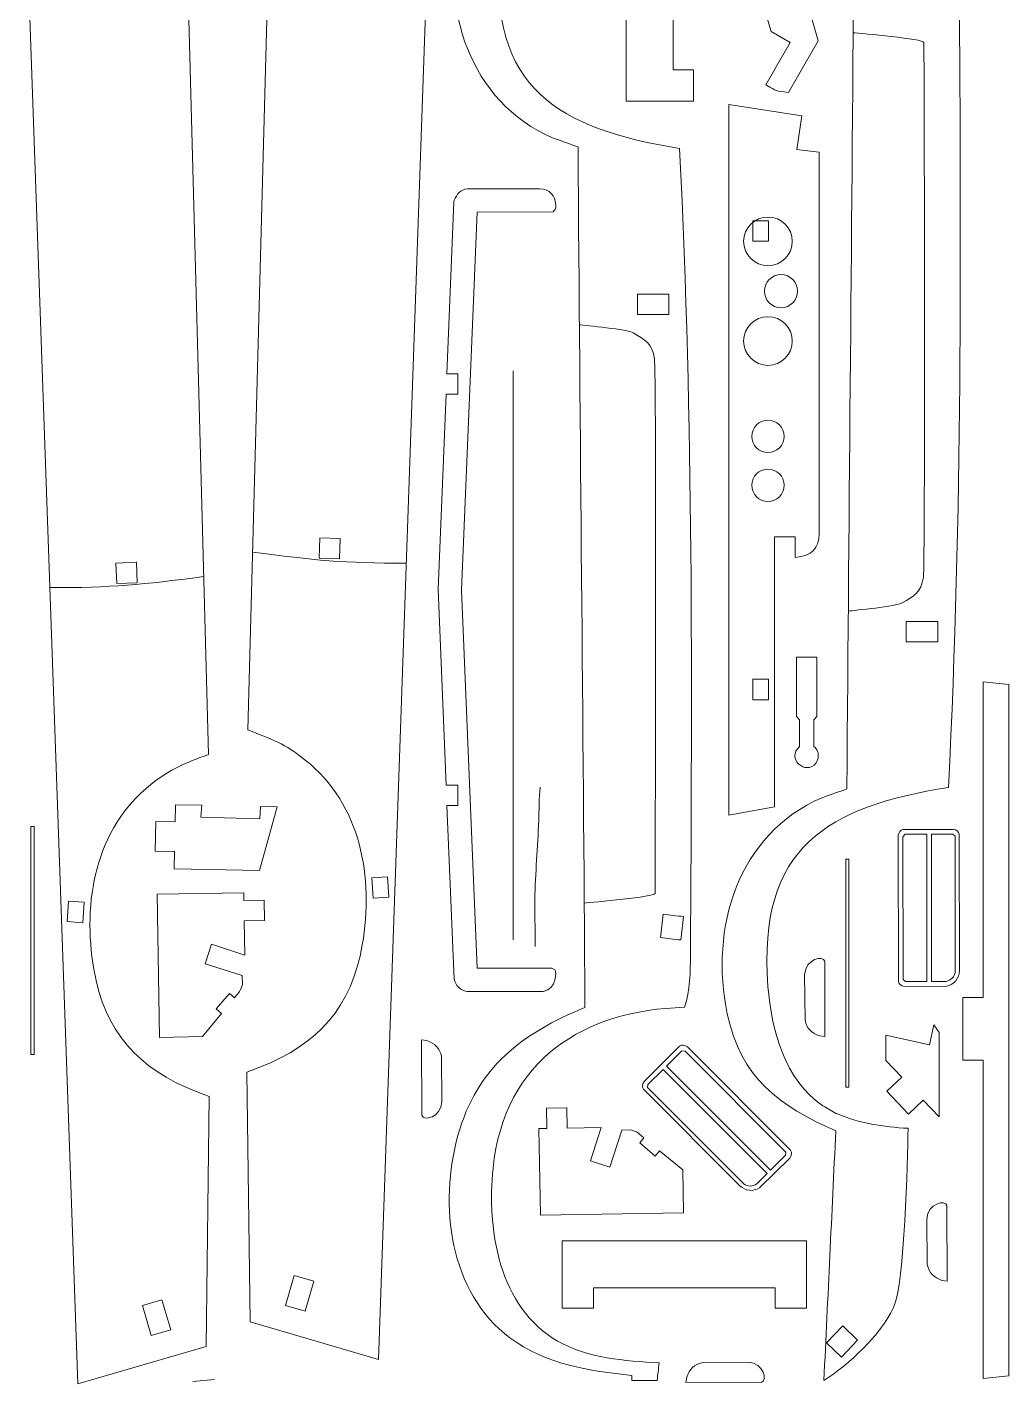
# Model space of a CAD drawing. Header units: centimetres. Extents: x -51 to 93, y -24 to 6.
# Drawn here: x -42.42 to -30.37, y -23.53 to -6.87 of the extents above; entities that cross this region are included whole.
import ezdxf

# ---------------------------------------------------------------- set-up
doc = ezdxf.new("R2010")
doc.units = ezdxf.units.CM
doc.header["$MEASUREMENT"] = 0
doc.layers.add('Camada 1', color=7, linetype='Continuous')

msp = doc.modelspace()

# ---------------------------------------------------------------- linework, layer by layer
at = {"layer": 'Camada 1', "color": 250, "lineweight": 9}
for points, knots in [([(-37.51003, -6.22313), (-37.51003, -6.22313), (-37.51841, -6.22284), (-37.51841, -6.22284), (-37.51841, -6.22284), (-37.50546, -5.51545), (-37.48921, -4.81267), (-37.48721, -4.10528), (-37.48721, -4.10528), (-37.48338, -2.74361), (-37.50509, -1.37851), (-37.49637, -0.0171), (-37.49637, -0.0171), (-37.49637, -0.0171), (-37.48872, 0.77817), (-37.48872, 0.77817), (-37.48872, 0.77817), (-37.93046, 0.62457), (-38.26043, 0.5185), (-38.72338, 0.43017), (-38.72338, 0.43017), (-38.96697, 0.38369), (-39.0777, 0.38463), (-39.28189, 0.26267), (-39.28189, 0.26267), (-39.5306, 0.11409), (-39.69273, -0.16956), (-39.83985, -0.40656), (-39.83985, -0.40656), (-39.42322, -0.46418), (-39.13835, -0.49786), (-38.7503, -0.68477), (-38.7503, -0.68477), (-37.85305, -1.11697), (-37.60163, -1.97198), (-37.71003, -2.90787), (-37.71003, -2.90787), (-37.82238, -3.87793), (-38.36156, -4.54586), (-39.27517, -4.88521), (-39.27517, -4.88521), (-39.27517, -4.88521), (-39.42646, -4.94058), (-39.42646, -4.94058), (-39.42646, -4.94058), (-39.42646, -4.94058), (-39.70821, -15.49917), (-39.70821, -15.49917), (-39.70821, -15.49917), (-39.41656, -15.61053), (-39.25353, -15.66843), (-39.00234, -15.86834), (-39.00234, -15.86834), (-38.31609, -16.41452), (-38.1607, -17.31157), (-38.30238, -18.13689), (-38.30238, -18.13689), (-38.43305, -18.89809), (-38.84555, -19.35961), (-39.55977, -19.6379), (-39.55977, -19.6379), (-39.55977, -19.6379), (-39.71856, -19.69883), (-39.71856, -19.69883), (-39.71856, -19.69883), (-39.71856, -19.69883), (-39.67932, -22.76459), (-39.67932, -22.76459), (-39.67932, -22.76459), (-39.67932, -22.76459), (-38.10375, -23.22509), (-38.10375, -23.22509), (-38.10375, -23.22509), (-38.10375, -23.22509), (-37.51003, -6.22313), (-37.51003, -6.22313)], [0, 0, 0, 0, 0.05, 0.05, 0.05, 0.05, 0.1, 0.1, 0.1, 0.1, 0.15, 0.15, 0.15, 0.15, 0.2, 0.2, 0.2, 0.2, 0.25, 0.25, 0.25, 0.25, 0.3, 0.3, 0.3, 0.3, 0.35, 0.35, 0.35, 0.35, 0.4, 0.4, 0.4, 0.4, 0.45, 0.45, 0.45, 0.45, 0.5, 0.5, 0.5, 0.5, 0.55, 0.55, 0.55, 0.55, 0.6, 0.6, 0.6, 0.6, 0.65, 0.65, 0.65, 0.65, 0.7, 0.7, 0.7, 0.7, 0.75, 0.75, 0.75, 0.75, 0.8, 0.8, 0.8, 0.8, 0.85, 0.85, 0.85, 0.85, 0.9, 0.9, 0.9, 0.9, 1, 1, 1, 1]), ([(-42.38941, -6.52314), (-42.38941, -6.52314), (-42.38099, -6.52285), (-42.38099, -6.52285), (-42.38099, -6.52285), (-42.39395, -5.81553), (-42.41022, -5.11261), (-42.41222, -4.40529), (-42.41222, -4.40529), (-42.41606, -3.04366), (-42.39432, -1.67853), (-42.40303, -0.31712), (-42.40303, -0.31712), (-42.40303, -0.31712), (-42.4107, 0.47816), (-42.4107, 0.47816), (-42.4107, 0.47816), (-41.96879, 0.32454), (-41.63917, 0.21854), (-41.17603, 0.13016), (-41.17603, 0.13016), (-40.9324, 0.08367), (-40.82177, 0.08464), (-40.61752, -0.03734), (-40.61752, -0.03734), (-40.36884, -0.18587), (-40.20666, -0.46964), (-40.05956, -0.70657), (-40.05956, -0.70657), (-40.47626, -0.7642), (-40.76098, -0.79783), (-41.14911, -0.98478), (-41.14911, -0.98478), (-42.0463, -1.41693), (-42.29784, -2.27204), (-42.18941, -3.20788), (-42.18941, -3.20788), (-42.07707, -4.1774), (-41.53753, -4.84619), (-40.62424, -5.18519), (-40.62424, -5.18519), (-40.62424, -5.18519), (-40.47294, -5.24059), (-40.47294, -5.24059), (-40.47294, -5.24059), (-40.47294, -5.24059), (-40.19119, -15.79919), (-40.19119, -15.79919), (-40.19119, -15.79919), (-40.48279, -15.91048), (-40.64597, -15.9685), (-40.89707, -16.16835), (-40.89707, -16.16835), (-41.58314, -16.71437), (-41.73891, -17.61174), (-41.59706, -18.4369), (-41.59706, -18.4369), (-41.46619, -19.1982), (-41.05403, -19.6595), (-40.33966, -19.93792), (-40.33966, -19.93792), (-40.33966, -19.93792), (-40.18085, -19.99884), (-40.18085, -19.99884), (-40.18085, -19.99884), (-40.18085, -19.99884), (-40.22009, -23.0646), (-40.22009, -23.0646), (-40.22009, -23.0646), (-40.22009, -23.0646), (-41.79569, -23.52507), (-41.79569, -23.52507), (-41.79569, -23.52507), (-41.79569, -23.52507), (-42.38941, -6.52314), (-42.38941, -6.52314)], [0, 0, 0, 0, 0.05, 0.05, 0.05, 0.05, 0.1, 0.1, 0.1, 0.1, 0.15, 0.15, 0.15, 0.15, 0.2, 0.2, 0.2, 0.2, 0.25, 0.25, 0.25, 0.25, 0.3, 0.3, 0.3, 0.3, 0.35, 0.35, 0.35, 0.35, 0.4, 0.4, 0.4, 0.4, 0.45, 0.45, 0.45, 0.45, 0.5, 0.5, 0.5, 0.5, 0.55, 0.55, 0.55, 0.55, 0.6, 0.6, 0.6, 0.6, 0.65, 0.65, 0.65, 0.65, 0.7, 0.7, 0.7, 0.7, 0.75, 0.75, 0.75, 0.75, 0.8, 0.8, 0.8, 0.8, 0.85, 0.85, 0.85, 0.85, 0.9, 0.9, 0.9, 0.9, 1, 1, 1, 1]), ([(-35.56996, -18.90558), (-36.33965, -19.22193), (-36.89419, -19.63463), (-37.12878, -20.47522), (-37.12878, -20.47522), (-37.36468, -21.3205), (-37.23762, -22.40604), (-36.49072, -22.96046), (-36.49072, -22.96046), (-36.05605, -23.28312), (-35.5167, -23.3696), (-34.9931, -23.421), (-34.9931, -23.421), (-34.9931, -23.44187), (-34.9931, -23.46274), (-34.9931, -23.48362), (-34.9931, -23.48362), (-34.89031, -23.48362), (-34.78752, -23.48362), (-34.68472, -23.48362), (-34.68472, -23.48362), (-34.67623, -23.41149), (-34.66774, -23.33937), (-34.65925, -23.26725), (-34.65925, -23.26725), (-35.08352, -23.24057), (-35.52686, -23.21615), (-35.90601, -22.99921), (-35.90601, -22.99921), (-36.62524, -22.5877), (-36.77493, -21.63374), (-36.69779, -20.87661), (-36.69779, -20.87661), (-36.56187, -19.5426), (-35.57543, -18.93564), (-34.35022, -18.90374), (-34.35022, -18.90374), (-34.27507, -18.69516), (-34.27649, -18.47494), (-34.27529, -18.25584), (-34.27529, -18.25584), (-34.25643, -14.82078), (-34.23674, -11.814), (-34.40831, -8.36224), (-34.40831, -8.36224), (-35.88187, -8.12301), (-36.75711, -7.64542), (-36.62405, -5.91851), (-36.62405, -5.91851), (-36.58263, -5.38091), (-36.4183, -4.77439), (-35.9489, -4.45243), (-35.9489, -4.45243), (-35.89301, -4.42031), (-35.83712, -4.38819), (-35.78123, -4.35607), (-35.78123, -4.35607), (-35.78116, -4.35748), (-35.78109, -4.35888), (-35.78102, -4.36029), (-35.78102, -4.36029), (-35.50307, -4.23647), (-35.20618, -4.19518), (-34.90474, -4.17792), (-34.90474, -4.17792), (-34.9116, -3.7817), (-34.94287, -2.2775), (-35.0835, -1.97907), (-35.0835, -1.97907), (-35.24524, -1.63582), (-35.62335, -1.28594), (-35.93788, -1.08274), (-35.93788, -1.08274), (-35.88754, -2.10355), (-35.84019, -3.12451), (-35.79165, -4.14541), (-35.79165, -4.14541), (-36.48895, -4.45273), (-36.95952, -4.79862), (-37.12351, -5.58414), (-37.12351, -5.58414), (-37.34219, -6.63162), (-36.99792, -7.78562), (-35.96065, -8.23557), (-35.96065, -8.23557), (-35.8589, -8.27141), (-35.75716, -8.30725), (-35.65541, -8.34308), (-35.65541, -8.34308), (-35.63092, -11.86395), (-35.59204, -15.3847), (-35.56996, -18.90558)], [0, 0, 0, 0, 0.04166667, 0.04166667, 0.04166667, 0.04166667, 0.08333333, 0.08333333, 0.08333333, 0.08333333, 0.125, 0.125, 0.125, 0.125, 0.16666667, 0.16666667, 0.16666667, 0.16666667, 0.20833333, 0.20833333, 0.20833333, 0.20833333, 0.25, 0.25, 0.25, 0.25, 0.29166667, 0.29166667, 0.29166667, 0.29166667, 0.33333333, 0.33333333, 0.33333333, 0.33333333, 0.375, 0.375, 0.375, 0.375, 0.41666667, 0.41666667, 0.41666667, 0.41666667, 0.45833333, 0.45833333, 0.45833333, 0.45833333, 0.5, 0.5, 0.5, 0.5, 0.54166667, 0.54166667, 0.54166667, 0.54166667, 0.58333333, 0.58333333, 0.58333333, 0.58333333, 0.625, 0.625, 0.625, 0.625, 0.66666667, 0.66666667, 0.66666667, 0.66666667, 0.70833333, 0.70833333, 0.70833333, 0.70833333, 0.75, 0.75, 0.75, 0.75, 0.79166667, 0.79166667, 0.79166667, 0.79166667, 0.83333333, 0.83333333, 0.83333333, 0.83333333, 0.875, 0.875, 0.875, 0.875, 0.91666667, 0.91666667, 0.91666667, 0.91666667, 1, 1, 1, 1]), ([(-32.26996, -5.66078), (-33.03965, -5.34443), (-33.59419, -4.93173), (-33.82878, -4.09114), (-33.82878, -4.09114), (-34.06468, -3.24586), (-33.93762, -2.16032), (-33.19072, -1.6059), (-33.19072, -1.6059), (-32.75605, -1.28324), (-32.2167, -1.19676), (-31.6931, -1.14536), (-31.6931, -1.14536), (-31.6931, -1.12449), (-31.6931, -1.10362), (-31.6931, -1.08274), (-31.6931, -1.08274), (-31.59031, -1.08274), (-31.48752, -1.08274), (-31.38472, -1.08274), (-31.38472, -1.08274), (-31.37623, -1.15487), (-31.36774, -1.22699), (-31.35925, -1.29911), (-31.35925, -1.29911), (-31.78352, -1.32579), (-32.22686, -1.35021), (-32.60601, -1.56715), (-32.60601, -1.56715), (-33.32524, -1.97866), (-33.47493, -2.93262), (-33.39779, -3.68975), (-33.39779, -3.68975), (-33.26187, -5.02376), (-32.27543, -5.63072), (-31.05022, -5.66262), (-31.05022, -5.66262), (-30.97507, -5.8712), (-30.97649, -6.09142), (-30.97529, -6.31052), (-30.97529, -6.31052), (-30.95643, -9.74558), (-30.93674, -12.75236), (-31.10831, -16.20412), (-31.10831, -16.20412), (-32.58187, -16.44335), (-33.45711, -16.92094), (-33.32405, -18.64785), (-33.32405, -18.64785), (-33.28263, -19.18545), (-33.1183, -19.79197), (-32.6489, -20.11393), (-32.6489, -20.11393), (-32.59301, -20.14605), (-32.53712, -20.17817), (-32.48123, -20.21029), (-32.48123, -20.21029), (-32.48116, -20.20888), (-32.48109, -20.20748), (-32.48102, -20.20607), (-32.48102, -20.20607), (-32.20307, -20.32989), (-31.90618, -20.37118), (-31.60474, -20.38844), (-31.60474, -20.38844), (-31.6116, -20.78466), (-31.64287, -22.28886), (-31.7835, -22.58729), (-31.7835, -22.58729), (-31.94524, -22.93054), (-32.32335, -23.28042), (-32.63788, -23.48362), (-32.63788, -23.48362), (-32.58754, -22.46281), (-32.54019, -21.44185), (-32.49165, -20.42095), (-32.49165, -20.42095), (-33.18895, -20.11363), (-33.65952, -19.76774), (-33.82351, -18.98222), (-33.82351, -18.98222), (-34.04219, -17.93474), (-33.69792, -16.78074), (-32.66065, -16.33079), (-32.66065, -16.33079), (-32.5589, -16.29495), (-32.45716, -16.25911), (-32.35541, -16.22328), (-32.35541, -16.22328), (-32.33092, -12.70241), (-32.29204, -9.18166), (-32.26996, -5.66078)], [0, 0, 0, 0, 0.04166667, 0.04166667, 0.04166667, 0.04166667, 0.08333333, 0.08333333, 0.08333333, 0.08333333, 0.125, 0.125, 0.125, 0.125, 0.16666667, 0.16666667, 0.16666667, 0.16666667, 0.20833333, 0.20833333, 0.20833333, 0.20833333, 0.25, 0.25, 0.25, 0.25, 0.29166667, 0.29166667, 0.29166667, 0.29166667, 0.33333333, 0.33333333, 0.33333333, 0.33333333, 0.375, 0.375, 0.375, 0.375, 0.41666667, 0.41666667, 0.41666667, 0.41666667, 0.45833333, 0.45833333, 0.45833333, 0.45833333, 0.5, 0.5, 0.5, 0.5, 0.54166667, 0.54166667, 0.54166667, 0.54166667, 0.58333333, 0.58333333, 0.58333333, 0.58333333, 0.625, 0.625, 0.625, 0.625, 0.66666667, 0.66666667, 0.66666667, 0.66666667, 0.70833333, 0.70833333, 0.70833333, 0.70833333, 0.75, 0.75, 0.75, 0.75, 0.79166667, 0.79166667, 0.79166667, 0.79166667, 0.83333333, 0.83333333, 0.83333333, 0.83333333, 0.875, 0.875, 0.875, 0.875, 0.91666667, 0.91666667, 0.91666667, 0.91666667, 1, 1, 1, 1]), ([(-34.23611, -5.16742), (-34.23611, -5.16742), (-34.23611, -4.78267), (-34.23611, -4.78267), (-34.23611, -4.78267), (-34.23611, -4.78267), (-35.06331, -4.78267), (-35.06331, -4.78267), (-35.06331, -4.78267), (-35.06331, -4.78267), (-35.06331, -7.7837), (-35.06331, -7.7837), (-35.06331, -7.7837), (-35.06331, -7.7837), (-34.23611, -7.7837), (-34.23611, -7.7837), (-34.23611, -7.7837), (-34.23611, -7.7837), (-34.23611, -7.39895), (-34.23611, -7.39895), (-34.23611, -7.39895), (-34.23611, -7.39895), (-34.4862, -7.39895), (-34.4862, -7.39895), (-34.4862, -7.39895), (-34.4862, -7.39895), (-34.4862, -5.16742), (-34.4862, -5.16742), (-34.4862, -5.16742), (-34.4862, -5.16742), (-34.23611, -5.16742), (-34.23611, -5.16742)], [0, 0, 0, 0, 0.11111111, 0.11111111, 0.11111111, 0.11111111, 0.22222222, 0.22222222, 0.22222222, 0.22222222, 0.33333333, 0.33333333, 0.33333333, 0.33333333, 0.44444444, 0.44444444, 0.44444444, 0.44444444, 0.55555556, 0.55555556, 0.55555556, 0.55555556, 0.66666667, 0.66666667, 0.66666667, 0.66666667, 0.77777778, 0.77777778, 0.77777778, 0.77777778, 1, 1, 1, 1]), ([(-33.28679, -6.92844), (-33.28679, -6.92844), (-33.47814, -6.28817), (-33.47814, -6.28817), (-33.47814, -6.28817), (-33.47814, -6.28817), (-33.71774, -6.35978), (-33.71774, -6.35978), (-33.71774, -6.35978), (-33.71774, -6.35978), (-33.82792, -5.99113), (-33.82792, -5.99113), (-33.82792, -5.99113), (-33.82792, -5.99113), (-33.58828, -5.91954), (-33.58828, -5.91954), (-33.58828, -5.91954), (-33.58828, -5.91954), (-33.6947, -5.5635), (-33.6947, -5.5635), (-33.6947, -5.5635), (-33.6947, -5.5635), (-33.01998, -5.95306), (-33.01998, -5.95306), (-33.01998, -5.95306), (-33.01998, -5.95306), (-32.7068, -7.0435), (-32.7068, -7.0435), (-32.7068, -7.0435), (-32.7068, -7.0435), (-33.07094, -7.67418), (-33.07094, -7.67418), (-33.07094, -7.67418), (-33.24467, -7.65194), (-33.20278, -7.66734), (-33.35005, -7.58051), (-33.35005, -7.58051), (-33.35005, -7.58051), (-33.05187, -7.06405), (-33.05187, -7.06405), (-33.05187, -7.06405), (-33.05187, -7.06405), (-33.28679, -6.92844), (-33.28679, -6.92844)], [0, 0, 0, 0, 0.08333333, 0.08333333, 0.08333333, 0.08333333, 0.16666667, 0.16666667, 0.16666667, 0.16666667, 0.25, 0.25, 0.25, 0.25, 0.33333333, 0.33333333, 0.33333333, 0.33333333, 0.41666667, 0.41666667, 0.41666667, 0.41666667, 0.5, 0.5, 0.5, 0.5, 0.58333333, 0.58333333, 0.58333333, 0.58333333, 0.66666667, 0.66666667, 0.66666667, 0.66666667, 0.75, 0.75, 0.75, 0.75, 0.83333333, 0.83333333, 0.83333333, 0.83333333, 1, 1, 1, 1]), ([(-32.9067, -7.96143), (-32.9067, -7.96143), (-33.80254, -7.82237), (-33.80254, -7.82237), (-33.80254, -7.82237), (-33.80254, -7.82237), (-33.80254, -16.544), (-33.80254, -16.544), (-33.80254, -16.544), (-33.80254, -16.544), (-33.24182, -16.44466), (-33.24182, -16.44466), (-33.24182, -16.44466), (-33.24182, -16.44466), (-33.24182, -13.12848), (-33.24182, -13.12848), (-33.24182, -13.12848), (-33.24182, -13.12848), (-32.98882, -13.12848), (-32.98882, -13.12848), (-32.98882, -13.12848), (-32.98882, -13.12848), (-32.98882, -13.38148), (-32.98882, -13.38148), (-32.98882, -13.38148), (-32.78393, -13.36804), (-32.69689, -13.26573), (-32.69689, -13.08956), (-32.69689, -13.08956), (-32.69689, -13.08956), (-32.69689, -8.40852), (-32.69689, -8.40852), (-32.69689, -8.40852), (-32.78862, -8.39821), (-32.87968, -8.38916), (-32.9709, -8.375), (-32.9709, -8.375), (-32.9709, -8.375), (-32.9067, -7.96143), (-32.9067, -7.96143)], [0, 0, 0, 0, 0.09090909, 0.09090909, 0.09090909, 0.09090909, 0.18181818, 0.18181818, 0.18181818, 0.18181818, 0.27272727, 0.27272727, 0.27272727, 0.27272727, 0.36363636, 0.36363636, 0.36363636, 0.36363636, 0.45454545, 0.45454545, 0.45454545, 0.45454545, 0.54545455, 0.54545455, 0.54545455, 0.54545455, 0.63636364, 0.63636364, 0.63636364, 0.63636364, 0.72727273, 0.72727273, 0.72727273, 0.72727273, 0.81818182, 0.81818182, 0.81818182, 0.81818182, 1, 1, 1, 1]), ([(-37.17374, -8.99871), (-37.17374, -8.99871), (-37.17865, -9.02341), (-37.17865, -9.02341), (-37.17865, -9.02341), (-37.17865, -9.02341), (-37.26436, -11.12936), (-37.26436, -11.12936), (-37.26436, -11.12936), (-37.26436, -11.12936), (-37.13024, -11.12936), (-37.13024, -11.12936), (-37.13024, -11.12936), (-37.13024, -11.12936), (-37.13024, -11.37945), (-37.13024, -11.37945), (-37.13024, -11.37945), (-37.13024, -11.37945), (-37.27451, -11.37945), (-37.27451, -11.37945), (-37.27451, -11.37945), (-37.27451, -11.37945), (-37.37185, -13.77145), (-37.37185, -13.77145), (-37.37185, -13.77145), (-37.37185, -13.77145), (-37.27451, -16.17609), (-37.27451, -16.17609), (-37.27451, -16.17609), (-37.27451, -16.17609), (-37.13024, -16.17609), (-37.13024, -16.17609), (-37.13024, -16.17609), (-37.13024, -16.17609), (-37.13024, -16.42621), (-37.13024, -16.42621), (-37.13024, -16.42621), (-37.13024, -16.42621), (-37.26438, -16.42621), (-37.26438, -16.42621), (-37.26438, -16.42621), (-37.26438, -16.42621), (-37.17591, -18.55626), (-37.17591, -18.55626), (-37.17591, -18.55626), (-37.15935, -18.63526), (-37.09274, -18.7043), (-37.01304, -18.71023), (-37.01304, -18.71023), (-37.01304, -18.71023), (-36.08191, -18.70795), (-36.08191, -18.70795), (-36.08191, -18.70795), (-35.9163, -18.67496), (-35.91369, -18.46755), (-35.93983, -18.44214), (-35.93983, -18.44214), (-35.93983, -18.44214), (-35.97797, -18.42332), (-35.97797, -18.42332), (-35.97797, -18.42332), (-35.97797, -18.42332), (-36.89173, -18.42332), (-36.89173, -18.42332), (-36.89173, -18.42332), (-36.89173, -18.42332), (-37.08411, -13.784), (-37.08411, -13.784), (-37.08411, -13.784), (-37.08411, -13.784), (-36.89173, -9.14469), (-36.89173, -9.14469), (-36.89173, -9.14469), (-36.89173, -9.14469), (-35.95957, -9.14101), (-35.95957, -9.14101), (-35.95957, -9.14101), (-35.93012, -9.10265), (-35.92629, -9.10885), (-35.92938, -9.05493), (-35.92938, -9.05493), (-35.93594, -8.94089), (-36.00401, -8.86091), (-36.12227, -8.85612), (-36.12227, -8.85612), (-36.12227, -8.85612), (-37.01304, -8.85778), (-37.01304, -8.85778), (-37.01304, -8.85778), (-37.0979, -8.8665), (-37.14466, -8.92594), (-37.17374, -8.99871)], [0, 0, 0, 0, 0.04166667, 0.04166667, 0.04166667, 0.04166667, 0.08333333, 0.08333333, 0.08333333, 0.08333333, 0.125, 0.125, 0.125, 0.125, 0.16666667, 0.16666667, 0.16666667, 0.16666667, 0.20833333, 0.20833333, 0.20833333, 0.20833333, 0.25, 0.25, 0.25, 0.25, 0.29166667, 0.29166667, 0.29166667, 0.29166667, 0.33333333, 0.33333333, 0.33333333, 0.33333333, 0.375, 0.375, 0.375, 0.375, 0.41666667, 0.41666667, 0.41666667, 0.41666667, 0.45833333, 0.45833333, 0.45833333, 0.45833333, 0.5, 0.5, 0.5, 0.5, 0.54166667, 0.54166667, 0.54166667, 0.54166667, 0.58333333, 0.58333333, 0.58333333, 0.58333333, 0.625, 0.625, 0.625, 0.625, 0.66666667, 0.66666667, 0.66666667, 0.66666667, 0.70833333, 0.70833333, 0.70833333, 0.70833333, 0.75, 0.75, 0.75, 0.75, 0.79166667, 0.79166667, 0.79166667, 0.79166667, 0.83333333, 0.83333333, 0.83333333, 0.83333333, 0.875, 0.875, 0.875, 0.875, 0.91666667, 0.91666667, 0.91666667, 0.91666667, 1, 1, 1, 1]), ([(-33.31583, -9.5021), (-33.31583, -9.5021), (-33.51045, -9.5021), (-33.51045, -9.5021), (-33.51045, -9.5021), (-33.51045, -9.5021), (-33.51045, -9.2491), (-33.51045, -9.2491), (-33.51045, -9.2491), (-33.51045, -9.2491), (-33.31583, -9.2491), (-33.31583, -9.2491), (-33.31583, -9.2491), (-33.31583, -9.2491), (-33.31583, -9.5021), (-33.31583, -9.5021)], [0, 0, 0, 0, 0.2, 0.2, 0.2, 0.2, 0.4, 0.4, 0.4, 0.4, 0.6, 0.6, 0.6, 0.6, 1, 1, 1, 1]), ([(-34.53958, -10.14938), (-34.53958, -10.14938), (-34.53958, -10.39948), (-34.53958, -10.39948), (-34.53958, -10.39948), (-34.53958, -10.39948), (-34.9264, -10.39948), (-34.9264, -10.39948), (-34.9264, -10.39948), (-34.9264, -10.39948), (-34.9264, -10.14938), (-34.9264, -10.14938), (-34.9264, -10.14938), (-34.9264, -10.14938), (-34.53958, -10.14938), (-34.53958, -10.14938)], [0, 0, 0, 0, 0.2, 0.2, 0.2, 0.2, 0.4, 0.4, 0.4, 0.4, 0.6, 0.6, 0.6, 0.6, 1, 1, 1, 1]), ([(-38.57372, -13.15069), (-38.57372, -13.15069), (-38.58244, -13.40063), (-38.58244, -13.40063), (-38.58244, -13.40063), (-38.58244, -13.40063), (-38.83235, -13.3919), (-38.83235, -13.3919), (-38.83235, -13.3919), (-38.83235, -13.3919), (-38.82362, -13.14196), (-38.82362, -13.14196), (-38.82362, -13.14196), (-38.82362, -13.14196), (-38.57372, -13.15069), (-38.57372, -13.15069)], [0, 0, 0, 0, 0.2, 0.2, 0.2, 0.2, 0.4, 0.4, 0.4, 0.4, 0.6, 0.6, 0.6, 0.6, 1, 1, 1, 1]), ([(-41.32572, -13.4507), (-41.32572, -13.4507), (-41.317, -13.70064), (-41.317, -13.70064), (-41.317, -13.70064), (-41.317, -13.70064), (-41.06706, -13.69191), (-41.06706, -13.69191), (-41.06706, -13.69191), (-41.06706, -13.69191), (-41.07579, -13.44197), (-41.07579, -13.44197), (-41.07579, -13.44197), (-41.07579, -13.44197), (-41.32572, -13.4507), (-41.32572, -13.4507)], [0, 0, 0, 0, 0.2, 0.2, 0.2, 0.2, 0.4, 0.4, 0.4, 0.4, 0.6, 0.6, 0.6, 0.6, 1, 1, 1, 1]), ([(-31.23958, -14.41698), (-31.23958, -14.41698), (-31.23958, -14.16688), (-31.23958, -14.16688), (-31.23958, -14.16688), (-31.23958, -14.16688), (-31.6264, -14.16688), (-31.6264, -14.16688), (-31.6264, -14.16688), (-31.6264, -14.16688), (-31.6264, -14.41698), (-31.6264, -14.41698), (-31.6264, -14.41698), (-31.6264, -14.41698), (-31.23958, -14.41698), (-31.23958, -14.41698)], [0, 0, 0, 0, 0.2, 0.2, 0.2, 0.2, 0.4, 0.4, 0.4, 0.4, 0.6, 0.6, 0.6, 0.6, 1, 1, 1, 1]), ([(-32.74655, -15.71433), (-32.74655, -15.71433), (-32.76201, -15.70249), (-32.76201, -15.70249), (-32.76201, -15.70249), (-32.76201, -15.70249), (-32.76201, -15.37391), (-32.76201, -15.37391), (-32.76201, -15.37391), (-32.76201, -15.37391), (-32.72353, -15.33543), (-32.72353, -15.33543), (-32.72353, -15.33543), (-32.72353, -15.33543), (-32.72353, -14.60441), (-32.72353, -14.60441), (-32.72353, -14.60441), (-32.72353, -14.60441), (-32.97362, -14.60441), (-32.97362, -14.60441), (-32.97362, -14.60441), (-32.97362, -14.60441), (-32.97362, -15.33543), (-32.97362, -15.33543), (-32.97362, -15.33543), (-32.97362, -15.33543), (-32.93514, -15.37391), (-32.93514, -15.37391), (-32.93514, -15.37391), (-32.93514, -15.37391), (-32.93514, -15.70249), (-32.93514, -15.70249), (-32.93514, -15.70249), (-33.10751, -15.84758), (-32.85651, -16.06803), (-32.7344, -15.90361), (-32.7344, -15.90361), (-32.7017, -15.85958), (-32.69537, -15.78913), (-32.72364, -15.74422), (-32.72364, -15.74422), (-32.72364, -15.74422), (-32.74655, -15.71433), (-32.74655, -15.71433)], [0, 0, 0, 0, 0.08333333, 0.08333333, 0.08333333, 0.08333333, 0.16666667, 0.16666667, 0.16666667, 0.16666667, 0.25, 0.25, 0.25, 0.25, 0.33333333, 0.33333333, 0.33333333, 0.33333333, 0.41666667, 0.41666667, 0.41666667, 0.41666667, 0.5, 0.5, 0.5, 0.5, 0.58333333, 0.58333333, 0.58333333, 0.58333333, 0.66666667, 0.66666667, 0.66666667, 0.66666667, 0.75, 0.75, 0.75, 0.75, 0.83333333, 0.83333333, 0.83333333, 0.83333333, 1, 1, 1, 1]), ([(-33.51022, -15.12813), (-33.51022, -15.12813), (-33.51022, -14.87513), (-33.51022, -14.87513), (-33.51022, -14.87513), (-33.51022, -14.87513), (-33.31561, -14.87513), (-33.31561, -14.87513), (-33.31561, -14.87513), (-33.31561, -14.87513), (-33.31561, -15.12813), (-33.31561, -15.12813), (-33.31561, -15.12813), (-33.31561, -15.12813), (-33.51022, -15.12813), (-33.51022, -15.12813)], [0, 0, 0, 0, 0.2, 0.2, 0.2, 0.2, 0.4, 0.4, 0.4, 0.4, 0.6, 0.6, 0.6, 0.6, 1, 1, 1, 1]), ([(-30.36755, -14.94136), (-30.36755, -14.94136), (-30.68179, -14.90725), (-30.68179, -14.90725), (-30.68179, -14.90725), (-30.68179, -14.90725), (-30.68179, -18.78168), (-30.68179, -18.78168), (-30.68179, -18.78168), (-30.68179, -18.78168), (-30.93188, -18.78168), (-30.93188, -18.78168), (-30.93188, -18.78168), (-30.93188, -18.78168), (-30.93188, -19.55118), (-30.93188, -19.55118), (-30.93188, -19.55118), (-30.93188, -19.55118), (-30.68179, -19.55118), (-30.68179, -19.55118), (-30.68179, -19.55118), (-30.68179, -19.55118), (-30.68179, -23.4591), (-30.68179, -23.4591), (-30.68179, -23.4591), (-30.68179, -23.4591), (-30.36755, -23.42562), (-30.36755, -23.42562), (-30.36755, -23.42562), (-30.36755, -23.42562), (-30.36755, -14.94136), (-30.36755, -14.94136)], [0, 0, 0, 0, 0.11111111, 0.11111111, 0.11111111, 0.11111111, 0.22222222, 0.22222222, 0.22222222, 0.22222222, 0.33333333, 0.33333333, 0.33333333, 0.33333333, 0.44444444, 0.44444444, 0.44444444, 0.44444444, 0.55555556, 0.55555556, 0.55555556, 0.55555556, 0.66666667, 0.66666667, 0.66666667, 0.66666667, 0.77777778, 0.77777778, 0.77777778, 0.77777778, 1, 1, 1, 1]), ([(-40.83725, -16.62152), (-40.83725, -16.62152), (-40.59878, -16.62662), (-40.59878, -16.62662), (-40.59878, -16.62662), (-40.59878, -16.62662), (-40.59429, -16.41733), (-40.59429, -16.41733), (-40.59429, -16.41733), (-40.59429, -16.41733), (-40.27344, -16.42401), (-40.27344, -16.42401), (-40.27344, -16.42401), (-40.27344, -16.42401), (-40.28444, -16.57048), (-40.28444, -16.57048), (-40.28444, -16.57048), (-40.28444, -16.57048), (-39.56213, -16.59065), (-39.56213, -16.59065), (-39.56213, -16.59065), (-39.56213, -16.59065), (-39.55271, -16.43888), (-39.55271, -16.43888), (-39.55271, -16.43888), (-39.55271, -16.43888), (-39.34634, -16.44309), (-39.34634, -16.44309), (-39.34634, -16.44309), (-39.34634, -16.44309), (-39.56291, -17.22403), (-39.56291, -17.22403), (-39.56291, -17.22403), (-39.56291, -17.22403), (-40.61112, -17.20221), (-40.61112, -17.20221), (-40.61112, -17.20221), (-40.61112, -17.20221), (-40.60663, -16.99285), (-40.60663, -16.99285), (-40.60663, -16.99285), (-40.60663, -16.99285), (-40.84509, -16.98777), (-40.84509, -16.98777), (-40.84509, -16.98777), (-40.84509, -16.98777), (-40.83725, -16.62152), (-40.83725, -16.62152)], [0, 0, 0, 0, 0.07692308, 0.07692308, 0.07692308, 0.07692308, 0.15384615, 0.15384615, 0.15384615, 0.15384615, 0.23076923, 0.23076923, 0.23076923, 0.23076923, 0.30769231, 0.30769231, 0.30769231, 0.30769231, 0.38461538, 0.38461538, 0.38461538, 0.38461538, 0.46153846, 0.46153846, 0.46153846, 0.46153846, 0.53846154, 0.53846154, 0.53846154, 0.53846154, 0.61538462, 0.61538462, 0.61538462, 0.61538462, 0.69230769, 0.69230769, 0.69230769, 0.69230769, 0.76923077, 0.76923077, 0.76923077, 0.76923077, 0.84615385, 0.84615385, 0.84615385, 0.84615385, 1, 1, 1, 1]), ([(-31.72495, -16.79551), (-31.72495, -16.79551), (-31.72338, -18.58613), (-31.72338, -18.58613), (-31.72338, -18.58613), (-31.71614, -18.62147), (-31.68612, -18.64506), (-31.64882, -18.64697), (-31.64882, -18.64697), (-31.64882, -18.64697), (-31.12764, -18.64306), (-31.12764, -18.64306), (-31.12764, -18.64306), (-31.03889, -18.62486), (-30.97685, -18.54834), (-30.97447, -18.45532), (-30.97447, -18.45532), (-30.97447, -18.45532), (-30.97604, -16.78022), (-30.97604, -16.78022), (-30.97604, -16.78022), (-30.98329, -16.74489), (-31.01332, -16.72129), (-31.0506, -16.71938), (-31.0506, -16.71938), (-31.0506, -16.71938), (-31.66411, -16.72095), (-31.66411, -16.72095), (-31.66411, -16.72095), (-31.70185, -16.7287), (-31.7211, -16.758), (-31.72495, -16.79551)], [0, 0, 0, 0, 0.11111111, 0.11111111, 0.11111111, 0.11111111, 0.22222222, 0.22222222, 0.22222222, 0.22222222, 0.33333333, 0.33333333, 0.33333333, 0.33333333, 0.44444444, 0.44444444, 0.44444444, 0.44444444, 0.55555556, 0.55555556, 0.55555556, 0.55555556, 0.66666667, 0.66666667, 0.66666667, 0.66666667, 0.77777778, 0.77777778, 0.77777778, 0.77777778, 1, 1, 1, 1]), ([(-37.99292, -17.3011), (-37.99292, -17.3011), (-37.97582, -17.55182), (-37.97582, -17.55182), (-37.97582, -17.55182), (-37.97582, -17.55182), (-38.16775, -17.56493), (-38.16775, -17.56493), (-38.16775, -17.56493), (-38.16775, -17.56493), (-38.18485, -17.31417), (-38.18485, -17.31417), (-38.18485, -17.31417), (-38.18485, -17.31417), (-37.99292, -17.3011), (-37.99292, -17.3011)], [0, 0, 0, 0, 0.2, 0.2, 0.2, 0.2, 0.4, 0.4, 0.4, 0.4, 0.6, 0.6, 0.6, 0.6, 1, 1, 1, 1]), ([(-41.90649, -17.60108), (-41.90649, -17.60108), (-41.92359, -17.85184), (-41.92359, -17.85184), (-41.92359, -17.85184), (-41.92359, -17.85184), (-41.73166, -17.86494), (-41.73166, -17.86494), (-41.73166, -17.86494), (-41.73166, -17.86494), (-41.71456, -17.61419), (-41.71456, -17.61419), (-41.71456, -17.61419), (-41.71456, -17.61419), (-41.90649, -17.60108), (-41.90649, -17.60108)], [0, 0, 0, 0, 0.2, 0.2, 0.2, 0.2, 0.4, 0.4, 0.4, 0.4, 0.6, 0.6, 0.6, 0.6, 1, 1, 1, 1]), ([(-39.7745, -18.6271), (-39.7745, -18.6271), (-39.77646, -18.51443), (-39.77646, -18.51443), (-39.77646, -18.51443), (-39.77646, -18.51443), (-40.23086, -18.36853), (-40.23086, -18.36853), (-40.23086, -18.36853), (-40.23086, -18.36853), (-40.15439, -18.13041), (-40.15439, -18.13041), (-40.15439, -18.13041), (-40.15439, -18.13041), (-39.74478, -18.26191), (-39.74478, -18.26191), (-39.74478, -18.26191), (-39.74478, -18.26191), (-39.75208, -17.84403), (-39.75208, -17.84403), (-39.75208, -17.84403), (-39.75208, -17.84403), (-39.50203, -17.83966), (-39.50203, -17.83966), (-39.50203, -17.83966), (-39.50203, -17.83966), (-39.50639, -17.58964), (-39.50639, -17.58964), (-39.50639, -17.58964), (-39.50639, -17.58964), (-39.75644, -17.59401), (-39.75644, -17.59401), (-39.75644, -17.59401), (-39.75644, -17.59401), (-39.75812, -17.49781), (-39.75812, -17.49781), (-39.75812, -17.49781), (-39.75812, -17.49781), (-40.82201, -17.51638), (-40.82201, -17.51638), (-40.82201, -17.51638), (-40.82201, -17.51638), (-40.79135, -19.27291), (-40.79135, -19.27291), (-40.79135, -19.27291), (-40.79135, -19.27291), (-40.26507, -19.26373), (-40.26507, -19.26373), (-40.26507, -19.26373), (-40.26507, -19.26373), (-40.0319, -18.97968), (-40.0319, -18.97968), (-40.0319, -18.97968), (-40.0319, -18.97968), (-40.0967, -18.9234), (-40.0967, -18.9234), (-40.0967, -18.9234), (-40.0967, -18.9234), (-39.9326, -18.73467), (-39.9326, -18.73467), (-39.9326, -18.73467), (-39.9326, -18.73467), (-39.8731, -18.78634), (-39.8731, -18.78634), (-39.8731, -18.78634), (-39.79974, -18.69994), (-39.80505, -18.71879), (-39.7745, -18.6271)], [0, 0, 0, 0, 0.05555556, 0.05555556, 0.05555556, 0.05555556, 0.11111111, 0.11111111, 0.11111111, 0.11111111, 0.16666667, 0.16666667, 0.16666667, 0.16666667, 0.22222222, 0.22222222, 0.22222222, 0.22222222, 0.27777778, 0.27777778, 0.27777778, 0.27777778, 0.33333333, 0.33333333, 0.33333333, 0.33333333, 0.38888889, 0.38888889, 0.38888889, 0.38888889, 0.44444444, 0.44444444, 0.44444444, 0.44444444, 0.5, 0.5, 0.5, 0.5, 0.55555556, 0.55555556, 0.55555556, 0.55555556, 0.61111111, 0.61111111, 0.61111111, 0.61111111, 0.66666667, 0.66666667, 0.66666667, 0.66666667, 0.72222222, 0.72222222, 0.72222222, 0.72222222, 0.77777778, 0.77777778, 0.77777778, 0.77777778, 0.83333333, 0.83333333, 0.83333333, 0.83333333, 0.88888889, 0.88888889, 0.88888889, 0.88888889, 1, 1, 1, 1]), ([(-34.39399, -18.07713), (-34.47724, -18.06749), (-34.56049, -18.05786), (-34.64374, -18.04822), (-34.64374, -18.04822), (-34.63256, -17.95267), (-34.62138, -17.85712), (-34.6102, -17.76157), (-34.6102, -17.76157), (-34.52696, -17.77121), (-34.44371, -17.78085), (-34.36046, -17.79049), (-34.36046, -17.79049), (-34.37164, -17.88603), (-34.38281, -17.98158), (-34.39399, -18.07713)], [0, 0, 0, 0, 0.2, 0.2, 0.2, 0.2, 0.4, 0.4, 0.4, 0.4, 0.6, 0.6, 0.6, 0.6, 1, 1, 1, 1]), ([(-32.68939, -19.25507), (-32.68939, -19.25507), (-32.62467, -19.2636), (-32.62467, -19.2636), (-32.62467, -19.2636), (-32.62467, -19.2636), (-32.62738, -18.33766), (-32.62738, -18.33766), (-32.62738, -18.33766), (-32.64412, -18.26291), (-32.86158, -18.30377), (-32.87476, -18.50372), (-32.87476, -18.50372), (-32.87476, -18.50372), (-32.86926, -19.05812), (-32.86926, -19.05812), (-32.86926, -19.05812), (-32.84808, -19.16966), (-32.78714, -19.21558), (-32.68939, -19.25507)], [0, 0, 0, 0, 0.16666667, 0.16666667, 0.16666667, 0.16666667, 0.33333333, 0.33333333, 0.33333333, 0.33333333, 0.5, 0.5, 0.5, 0.5, 0.66666667, 0.66666667, 0.66666667, 0.66666667, 1, 1, 1, 1]), ([(-31.22284, -19.2147), (-31.22284, -19.2147), (-31.2889, -19.1185), (-31.2889, -19.1185), (-31.2889, -19.1185), (-31.2889, -19.1185), (-31.34343, -19.36257), (-31.34343, -19.36257), (-31.34343, -19.36257), (-31.34343, -19.36257), (-31.87659, -19.2434), (-31.87659, -19.2434), (-31.87659, -19.2434), (-31.87659, -19.2434), (-31.87659, -19.5555), (-31.87659, -19.5555), (-31.87659, -19.5555), (-31.87659, -19.5555), (-31.68177, -19.76181), (-31.68177, -19.76181), (-31.68177, -19.76181), (-31.68177, -19.76181), (-31.86364, -19.93349), (-31.86364, -19.93349), (-31.86364, -19.93349), (-31.86364, -19.93349), (-31.59948, -20.21324), (-31.59948, -20.21324), (-31.59948, -20.21324), (-31.59948, -20.21324), (-31.41765, -20.04156), (-31.41765, -20.04156), (-31.41765, -20.04156), (-31.41765, -20.04156), (-31.22284, -20.24787), (-31.22284, -20.24787), (-31.22284, -20.24787), (-31.22284, -20.24787), (-31.22284, -19.2147), (-31.22284, -19.2147)], [0, 0, 0, 0, 0.09090909, 0.09090909, 0.09090909, 0.09090909, 0.18181818, 0.18181818, 0.18181818, 0.18181818, 0.27272727, 0.27272727, 0.27272727, 0.27272727, 0.36363636, 0.36363636, 0.36363636, 0.36363636, 0.45454545, 0.45454545, 0.45454545, 0.45454545, 0.54545455, 0.54545455, 0.54545455, 0.54545455, 0.63636364, 0.63636364, 0.63636364, 0.63636364, 0.72727273, 0.72727273, 0.72727273, 0.72727273, 0.81818182, 0.81818182, 0.81818182, 0.81818182, 1, 1, 1, 1]), ([(-37.51002, -19.31129), (-37.51002, -19.31129), (-37.57474, -19.30276), (-37.57474, -19.30276), (-37.57474, -19.30276), (-37.57474, -19.30276), (-37.57203, -20.2287), (-37.57203, -20.2287), (-37.57203, -20.2287), (-37.55537, -20.30342), (-37.3379, -20.26266), (-37.32468, -20.06264), (-37.32468, -20.06264), (-37.32468, -20.06264), (-37.33016, -19.50824), (-37.33016, -19.50824), (-37.33016, -19.50824), (-37.35134, -19.39674), (-37.41229, -19.35078), (-37.51002, -19.31129)], [0, 0, 0, 0, 0.16666667, 0.16666667, 0.16666667, 0.16666667, 0.33333333, 0.33333333, 0.33333333, 0.33333333, 0.5, 0.5, 0.5, 0.5, 0.66666667, 0.66666667, 0.66666667, 0.66666667, 1, 1, 1, 1]), ([(-34.31205, -19.39017), (-34.31205, -19.39017), (-33.04699, -20.65745), (-33.04699, -20.65745), (-33.04699, -20.65745), (-33.02715, -20.68752), (-33.03164, -20.72546), (-33.05671, -20.75317), (-33.05671, -20.75317), (-33.05671, -20.75317), (-33.42799, -21.11895), (-33.42799, -21.11895), (-33.42799, -21.11895), (-33.50376, -21.16884), (-33.60159, -21.1586), (-33.66905, -21.09451), (-33.66905, -21.09451), (-33.66905, -21.09451), (-34.85242, -19.90892), (-34.85242, -19.90892), (-34.85242, -19.90892), (-34.87224, -19.87886), (-34.86776, -19.8409), (-34.8427, -19.81319), (-34.8427, -19.81319), (-34.8427, -19.81319), (-34.40779, -19.38047), (-34.40779, -19.38047), (-34.40779, -19.38047), (-34.37573, -19.35928), (-34.34129, -19.36637), (-34.31205, -19.39017)], [0, 0, 0, 0, 0.11111111, 0.11111111, 0.11111111, 0.11111111, 0.22222222, 0.22222222, 0.22222222, 0.22222222, 0.33333333, 0.33333333, 0.33333333, 0.33333333, 0.44444444, 0.44444444, 0.44444444, 0.44444444, 0.55555556, 0.55555556, 0.55555556, 0.55555556, 0.66666667, 0.66666667, 0.66666667, 0.66666667, 0.77777778, 0.77777778, 0.77777778, 0.77777778, 1, 1, 1, 1]), ([(-35.00581, -20.40798), (-35.00581, -20.40798), (-35.11848, -20.40994), (-35.11848, -20.40994), (-35.11848, -20.40994), (-35.11848, -20.40994), (-35.26438, -20.86431), (-35.26438, -20.86431), (-35.26438, -20.86431), (-35.26438, -20.86431), (-35.50249, -20.78787), (-35.50249, -20.78787), (-35.50249, -20.78787), (-35.50249, -20.78787), (-35.37097, -20.37823), (-35.37097, -20.37823), (-35.37097, -20.37823), (-35.37097, -20.37823), (-35.78888, -20.38553), (-35.78888, -20.38553), (-35.78888, -20.38553), (-35.78888, -20.38553), (-35.79325, -20.13548), (-35.79325, -20.13548), (-35.79325, -20.13548), (-35.79325, -20.13548), (-36.04326, -20.13984), (-36.04326, -20.13984), (-36.04326, -20.13984), (-36.04326, -20.13984), (-36.03889, -20.38989), (-36.03889, -20.38989), (-36.03889, -20.38989), (-36.03889, -20.38989), (-36.13506, -20.39157), (-36.13506, -20.39157), (-36.13506, -20.39157), (-36.13506, -20.39157), (-36.11649, -21.45549), (-36.11649, -21.45549), (-36.11649, -21.45549), (-36.11649, -21.45549), (-34.36, -21.42483), (-34.36, -21.42483), (-34.36, -21.42483), (-34.36, -21.42483), (-34.36918, -20.89852), (-34.36918, -20.89852), (-34.36918, -20.89852), (-34.36918, -20.89852), (-34.6532, -20.66538), (-34.6532, -20.66538), (-34.6532, -20.66538), (-34.6532, -20.66538), (-34.70952, -20.73015), (-34.70952, -20.73015), (-34.70952, -20.73015), (-34.70952, -20.73015), (-34.89825, -20.56605), (-34.89825, -20.56605), (-34.89825, -20.56605), (-34.89825, -20.56605), (-34.84655, -20.50655), (-34.84655, -20.50655), (-34.84655, -20.50655), (-34.93288, -20.43326), (-34.91418, -20.43846), (-35.00581, -20.40798)], [0, 0, 0, 0, 0.05555556, 0.05555556, 0.05555556, 0.05555556, 0.11111111, 0.11111111, 0.11111111, 0.11111111, 0.16666667, 0.16666667, 0.16666667, 0.16666667, 0.22222222, 0.22222222, 0.22222222, 0.22222222, 0.27777778, 0.27777778, 0.27777778, 0.27777778, 0.33333333, 0.33333333, 0.33333333, 0.33333333, 0.38888889, 0.38888889, 0.38888889, 0.38888889, 0.44444444, 0.44444444, 0.44444444, 0.44444444, 0.5, 0.5, 0.5, 0.5, 0.55555556, 0.55555556, 0.55555556, 0.55555556, 0.61111111, 0.61111111, 0.61111111, 0.61111111, 0.66666667, 0.66666667, 0.66666667, 0.66666667, 0.72222222, 0.72222222, 0.72222222, 0.72222222, 0.77777778, 0.77777778, 0.77777778, 0.77777778, 0.83333333, 0.83333333, 0.83333333, 0.83333333, 0.88888889, 0.88888889, 0.88888889, 0.88888889, 1, 1, 1, 1]), ([(-31.18939, -22.25507), (-31.18939, -22.25507), (-31.12467, -22.2636), (-31.12467, -22.2636), (-31.12467, -22.2636), (-31.12467, -22.2636), (-31.12738, -21.33766), (-31.12738, -21.33766), (-31.12738, -21.33766), (-31.14403, -21.26297), (-31.36148, -21.30364), (-31.37476, -21.50372), (-31.37476, -21.50372), (-31.37476, -21.50372), (-31.36926, -22.05812), (-31.36926, -22.05812), (-31.36926, -22.05812), (-31.34804, -22.16966), (-31.28716, -22.21557), (-31.18939, -22.25507)], [0, 0, 0, 0, 0.16666667, 0.16666667, 0.16666667, 0.16666667, 0.33333333, 0.33333333, 0.33333333, 0.33333333, 0.5, 0.5, 0.5, 0.5, 0.66666667, 0.66666667, 0.66666667, 0.66666667, 1, 1, 1, 1]), ([(-33.23395, -22.59678), (-33.23395, -22.59678), (-32.8492, -22.59678), (-32.8492, -22.59678), (-32.8492, -22.59678), (-32.8492, -22.59678), (-32.8492, -21.76958), (-32.8492, -21.76958), (-32.8492, -21.76958), (-32.8492, -21.76958), (-35.85023, -21.76958), (-35.85023, -21.76958), (-35.85023, -21.76958), (-35.85023, -21.76958), (-35.85023, -22.59678), (-35.85023, -22.59678), (-35.85023, -22.59678), (-35.85023, -22.59678), (-35.46548, -22.59678), (-35.46548, -22.59678), (-35.46548, -22.59678), (-35.46548, -22.59678), (-35.46548, -22.34669), (-35.46548, -22.34669), (-35.46548, -22.34669), (-35.46548, -22.34669), (-33.23395, -22.34669), (-33.23395, -22.34669), (-33.23395, -22.34669), (-33.23395, -22.34669), (-33.23395, -22.59678), (-33.23395, -22.59678)], [0, 0, 0, 0, 0.11111111, 0.11111111, 0.11111111, 0.11111111, 0.22222222, 0.22222222, 0.22222222, 0.22222222, 0.33333333, 0.33333333, 0.33333333, 0.33333333, 0.44444444, 0.44444444, 0.44444444, 0.44444444, 0.55555556, 0.55555556, 0.55555556, 0.55555556, 0.66666667, 0.66666667, 0.66666667, 0.66666667, 0.77777778, 0.77777778, 0.77777778, 0.77777778, 1, 1, 1, 1]), ([(-39.13779, -22.19397), (-39.13779, -22.19397), (-39.24581, -22.56322), (-39.24581, -22.56322), (-39.24581, -22.56322), (-39.24581, -22.56322), (-39.00577, -22.63345), (-39.00577, -22.63345), (-39.00577, -22.63345), (-39.00577, -22.63345), (-38.89776, -22.26417), (-38.89776, -22.26417), (-38.89776, -22.26417), (-38.89776, -22.26417), (-39.13779, -22.19397), (-39.13779, -22.19397)], [0, 0, 0, 0, 0.2, 0.2, 0.2, 0.2, 0.4, 0.4, 0.4, 0.4, 0.6, 0.6, 0.6, 0.6, 1, 1, 1, 1]), ([(-40.76162, -22.49395), (-40.76162, -22.49395), (-40.6536, -22.86324), (-40.6536, -22.86324), (-40.6536, -22.86324), (-40.6536, -22.86324), (-40.89363, -22.93347), (-40.89363, -22.93347), (-40.89363, -22.93347), (-40.89363, -22.93347), (-41.00165, -22.56418), (-41.00165, -22.56418), (-41.00165, -22.56418), (-41.00165, -22.56418), (-40.76162, -22.49395), (-40.76162, -22.49395)], [0, 0, 0, 0, 0.2, 0.2, 0.2, 0.2, 0.4, 0.4, 0.4, 0.4, 0.6, 0.6, 0.6, 0.6, 1, 1, 1, 1]), ([(-32.42333, -23.19611), (-32.42333, -23.19611), (-32.60519, -23.02343), (-32.60519, -23.02343), (-32.60519, -23.02343), (-32.60519, -23.02343), (-32.40653, -22.81415), (-32.40653, -22.81415), (-32.40653, -22.81415), (-32.40653, -22.81415), (-32.22467, -22.9868), (-32.22467, -22.9868), (-32.22467, -22.9868), (-32.22467, -22.9868), (-32.42333, -23.19611), (-32.42333, -23.19611)], [0, 0, 0, 0, 0.2, 0.2, 0.2, 0.2, 0.4, 0.4, 0.4, 0.4, 0.6, 0.6, 0.6, 0.6, 1, 1, 1, 1]), ([(-34.32161, -23.44348), (-34.32161, -23.44348), (-34.33014, -23.50822), (-34.33014, -23.50822), (-34.33014, -23.50822), (-34.33014, -23.50822), (-33.4042, -23.50548), (-33.4042, -23.50548), (-33.4042, -23.50548), (-33.32948, -23.48885), (-33.37023, -23.27135), (-33.57026, -23.25813), (-33.57026, -23.25813), (-33.57026, -23.25813), (-34.12466, -23.26364), (-34.12466, -23.26364), (-34.12466, -23.26364), (-34.23618, -23.28482), (-34.2821, -23.3457), (-34.32161, -23.44348)], [0, 0, 0, 0, 0.16666667, 0.16666667, 0.16666667, 0.16666667, 0.33333333, 0.33333333, 0.33333333, 0.33333333, 0.5, 0.5, 0.5, 0.5, 0.66666667, 0.66666667, 0.66666667, 0.66666667, 1, 1, 1, 1])]:
    msp.add_open_spline(points, degree=3, knots=knots, dxfattribs=at)
at = {"layer": 'Camada 1', "color": 140, "lineweight": 9}
for points, knots in [([(-32.27799, -6.94225), (-32.17843, -6.95008), (-31.41039, -7.01877), (-31.41008, -7.06106), (-31.41008, -7.06106), (-31.40538, -7.69313), (-31.39372, -13.47416), (-31.41685, -13.62335), (-31.41685, -13.62335), (-31.44662, -13.8154), (-31.52869, -13.85191), (-31.67681, -13.94063), (-31.67681, -13.94063), (-31.74642, -13.98233), (-32.25982, -14.03174), (-32.34023, -14.04061)], [0, 0, 0, 0, 0.2, 0.2, 0.2, 0.2, 0.4, 0.4, 0.4, 0.4, 0.6, 0.6, 0.6, 0.6, 1, 1, 1, 1]), ([(-33.32433, -9.80038), (-33.15959, -9.80038), (-33.02605, -9.66684), (-33.02605, -9.5021), (-33.02605, -9.5021), (-33.02604, -9.33735), (-33.15959, -9.20381), (-33.32433, -9.2038), (-33.32433, -9.2038), (-33.48908, -9.2038), (-33.62262, -9.33735), (-33.62262, -9.50209), (-33.62262, -9.50209), (-33.62263, -9.66683), (-33.48908, -9.80038), (-33.32433, -9.80038)], [0, 0, 0, 0, 0.2, 0.2, 0.2, 0.2, 0.4, 0.4, 0.4, 0.4, 0.6, 0.6, 0.6, 0.6, 1, 1, 1, 1]), ([(-33.164, -10.31725), (-33.05189, -10.31725), (-32.961, -10.22636), (-32.961, -10.11424), (-32.961, -10.11424), (-32.96099, -10.00212), (-33.05189, -9.91123), (-33.164, -9.91123), (-33.164, -9.91123), (-33.27612, -9.91123), (-33.36701, -10.00212), (-33.36701, -10.11424), (-33.36701, -10.11424), (-33.36702, -10.22636), (-33.27612, -10.31725), (-33.164, -10.31725)], [0, 0, 0, 0, 0.2, 0.2, 0.2, 0.2, 0.4, 0.4, 0.4, 0.4, 0.6, 0.6, 0.6, 0.6, 1, 1, 1, 1]), ([(-33.32433, -11.02466), (-33.15959, -11.02466), (-33.02605, -10.89111), (-33.02605, -10.72637), (-33.02605, -10.72637), (-33.02604, -10.56163), (-33.15959, -10.42808), (-33.32433, -10.42808), (-33.32433, -10.42808), (-33.48908, -10.42808), (-33.62262, -10.56163), (-33.62262, -10.72637), (-33.62262, -10.72637), (-33.62263, -10.89111), (-33.48908, -11.02466), (-33.32433, -11.02466)], [0, 0, 0, 0, 0.2, 0.2, 0.2, 0.2, 0.4, 0.4, 0.4, 0.4, 0.6, 0.6, 0.6, 0.6, 1, 1, 1, 1]), ([(-35.57799, -17.62411), (-35.47843, -17.61628), (-34.71039, -17.54759), (-34.71008, -17.5053), (-34.71008, -17.5053), (-34.70538, -16.87323), (-34.69372, -11.0922), (-34.71685, -10.94301), (-34.71685, -10.94301), (-34.74662, -10.75096), (-34.82869, -10.71445), (-34.97681, -10.62573), (-34.97681, -10.62573), (-35.04642, -10.58403), (-35.55982, -10.53462), (-35.64023, -10.52575)], [0, 0, 0, 0, 0.2, 0.2, 0.2, 0.2, 0.4, 0.4, 0.4, 0.4, 0.6, 0.6, 0.6, 0.6, 1, 1, 1, 1]), ([(-33.32433, -12.09486), (-33.21474, -12.09486), (-33.1259, -12.00602), (-33.1259, -11.89642), (-33.1259, -11.89642), (-33.12589, -11.78682), (-33.21474, -11.69798), (-33.32433, -11.69798), (-33.32433, -11.69798), (-33.43393, -11.69798), (-33.52277, -11.78682), (-33.52277, -11.89642), (-33.52277, -11.89642), (-33.52278, -12.00601), (-33.43393, -12.09486), (-33.32433, -12.09486)], [0, 0, 0, 0, 0.2, 0.2, 0.2, 0.2, 0.4, 0.4, 0.4, 0.4, 0.6, 0.6, 0.6, 0.6, 1, 1, 1, 1]), ([(-33.32433, -12.69486), (-33.21474, -12.69486), (-33.1259, -12.60602), (-33.1259, -12.49642), (-33.1259, -12.49642), (-33.12589, -12.38682), (-33.21474, -12.29798), (-33.32433, -12.29798), (-33.32433, -12.29798), (-33.43393, -12.29798), (-33.52277, -12.38682), (-33.52277, -12.49642), (-33.52277, -12.49642), (-33.52278, -12.60601), (-33.43393, -12.69486), (-33.32433, -12.69486)], [0, 0, 0, 0, 0.2, 0.2, 0.2, 0.2, 0.4, 0.4, 0.4, 0.4, 0.6, 0.6, 0.6, 0.6, 1, 1, 1, 1]), ([(-36.18021, -18.1592), (-36.18021, -18.1592), (-36.18649, -17.58388), (-36.18649, -17.58388), (-36.18649, -17.58388), (-36.17798, -17.25665), (-36.15053, -16.93445), (-36.13734, -16.6117), (-36.13734, -16.6117), (-36.13275, -16.49942), (-36.13517, -16.31773), (-36.11783, -16.20864), (-36.11783, -16.20864), (-36.11783, -16.20864), (-36.11293, -16.20867), (-36.11293, -16.20867), (-36.11293, -16.20867), (-36.11293, -16.20867), (-36.12334, -16.20716), (-36.12334, -16.20716)], [0, 0, 0, 0, 0.16666667, 0.16666667, 0.16666667, 0.16666667, 0.33333333, 0.33333333, 0.33333333, 0.33333333, 0.5, 0.5, 0.5, 0.5, 0.66666667, 0.66666667, 0.66666667, 0.66666667, 1, 1, 1, 1]), ([(-42.36881, -16.68398), (-42.36881, -16.68398), (-42.33051, -16.68404), (-42.33051, -16.68404), (-42.33051, -16.68404), (-42.33051, -16.68404), (-42.33048, -19.48221), (-42.33048, -19.48221), (-42.33048, -19.48221), (-42.33048, -19.48221), (-42.36895, -19.48239), (-42.36895, -19.48239), (-42.36895, -19.48239), (-42.36895, -19.48239), (-42.36881, -16.68398), (-42.36881, -16.68398)], [0, 0, 0, 0, 0.2, 0.2, 0.2, 0.2, 0.4, 0.4, 0.4, 0.4, 0.6, 0.6, 0.6, 0.6, 1, 1, 1, 1]), ([(-31.63986, -16.78042), (-31.63986, -16.78042), (-31.66759, -16.81063), (-31.66759, -16.81063), (-31.66759, -16.81063), (-31.66759, -16.81063), (-31.66465, -18.56351), (-31.66465, -18.56351), (-31.66465, -18.56351), (-31.66465, -18.56351), (-31.63613, -18.58647), (-31.63613, -18.58647), (-31.63613, -18.58647), (-31.63613, -18.58647), (-31.37431, -18.58592), (-31.37431, -18.58592), (-31.37431, -18.58592), (-31.37431, -18.58592), (-31.37505, -16.77971), (-31.37505, -16.77971), (-31.37505, -16.77971), (-31.37505, -16.77971), (-31.63986, -16.78042), (-31.63986, -16.78042)], [0, 0, 0, 0, 0.14285714, 0.14285714, 0.14285714, 0.14285714, 0.28571429, 0.28571429, 0.28571429, 0.28571429, 0.42857143, 0.42857143, 0.42857143, 0.42857143, 0.57142857, 0.57142857, 0.57142857, 0.57142857, 0.71428571, 0.71428571, 0.71428571, 0.71428571, 1, 1, 1, 1]), ([(-31.13851, -18.58548), (-31.08109, -18.56976), (-31.03094, -18.5351), (-31.02493, -18.47181), (-31.02493, -18.47181), (-31.02493, -18.47181), (-31.02699, -16.80255), (-31.02699, -16.80255), (-31.02699, -16.80255), (-31.02699, -16.80255), (-31.05557, -16.77959), (-31.05557, -16.77959), (-31.05557, -16.77959), (-31.05557, -16.77959), (-31.31732, -16.77968), (-31.31732, -16.77968), (-31.31732, -16.77968), (-31.31732, -16.77968), (-31.31661, -18.58582), (-31.31661, -18.58582), (-31.31661, -18.58582), (-31.31661, -18.58582), (-31.13851, -18.58548), (-31.13851, -18.58548)], [0, 0, 0, 0, 0.14285714, 0.14285714, 0.14285714, 0.14285714, 0.28571429, 0.28571429, 0.28571429, 0.28571429, 0.42857143, 0.42857143, 0.42857143, 0.42857143, 0.57142857, 0.57142857, 0.57142857, 0.57142857, 0.71428571, 0.71428571, 0.71428571, 0.71428571, 1, 1, 1, 1]), ([(-32.3688, -19.88238), (-32.3688, -19.88238), (-32.33053, -19.88229), (-32.33053, -19.88229), (-32.33053, -19.88229), (-32.33053, -19.88229), (-32.33047, -17.08415), (-32.33047, -17.08415), (-32.33047, -17.08415), (-32.33047, -17.08415), (-32.36895, -17.08398), (-32.36895, -17.08398), (-32.36895, -17.08398), (-32.36895, -17.08398), (-32.3688, -19.88238), (-32.3688, -19.88238)], [0, 0, 0, 0, 0.2, 0.2, 0.2, 0.2, 0.4, 0.4, 0.4, 0.4, 0.6, 0.6, 0.6, 0.6, 1, 1, 1, 1]), ([(-34.38287, -19.43969), (-34.38287, -19.43969), (-34.34192, -19.44142), (-34.34192, -19.44142), (-34.34192, -19.44142), (-34.34192, -19.44142), (-33.10451, -20.68299), (-33.10451, -20.68299), (-33.10451, -20.68299), (-33.10451, -20.68299), (-33.10844, -20.71939), (-33.10844, -20.71939), (-33.10844, -20.71939), (-33.10844, -20.71939), (-33.29395, -20.90415), (-33.29395, -20.90415), (-33.29395, -20.90415), (-33.29395, -20.90415), (-34.57062, -19.62643), (-34.57062, -19.62643), (-34.57062, -19.62643), (-34.57062, -19.62643), (-34.38287, -19.43969), (-34.38287, -19.43969)], [0, 0, 0, 0, 0.14285714, 0.14285714, 0.14285714, 0.14285714, 0.28571429, 0.28571429, 0.28571429, 0.28571429, 0.42857143, 0.42857143, 0.42857143, 0.42857143, 0.57142857, 0.57142857, 0.57142857, 0.57142857, 0.71428571, 0.71428571, 0.71428571, 0.71428571, 1, 1, 1, 1]), ([(-33.46103, -21.07054), (-33.51275, -21.10011), (-33.57277, -21.11095), (-33.62172, -21.07048), (-33.62172, -21.07048), (-33.62172, -21.07048), (-34.80061, -19.88868), (-34.80061, -19.88868), (-34.80061, -19.88868), (-34.80061, -19.88868), (-34.79663, -19.85223), (-34.79663, -19.85223), (-34.79663, -19.85223), (-34.79663, -19.85223), (-34.61146, -19.66723), (-34.61146, -19.66723), (-34.61146, -19.66723), (-34.61146, -19.66723), (-33.33483, -20.94487), (-33.33483, -20.94487), (-33.33483, -20.94487), (-33.33483, -20.94487), (-33.46103, -21.07054), (-33.46103, -21.07054)], [0, 0, 0, 0, 0.14285714, 0.14285714, 0.14285714, 0.14285714, 0.28571429, 0.28571429, 0.28571429, 0.28571429, 0.42857143, 0.42857143, 0.42857143, 0.42857143, 0.57142857, 0.57142857, 0.57142857, 0.57142857, 0.71428571, 0.71428571, 0.71428571, 0.71428571, 1, 1, 1, 1])]:
    msp.add_open_spline(points, degree=3, knots=knots, dxfattribs=at)
for points in [[(-36.44971, -11.09201), (-36.44971, -11.09201), (-36.44971, -18.07436), (-36.44971, -18.07436)], [(-37.7625, -13.45304), (-38.5201, -13.45329), (-38.90119, -13.41636), (-39.64721, -13.31741)], [(-42.13694, -13.75305), (-41.37916, -13.7533), (-40.99837, -13.71637), (-40.2522, -13.61743)], [(-40.11634, -23.47202), (-40.11634, -23.47202), (-40.38309, -23.49433), (-40.38309, -23.49433)]]:
    msp.add_open_spline(points, degree=3, dxfattribs=at)

doc.saveas('drawing.dxf')
